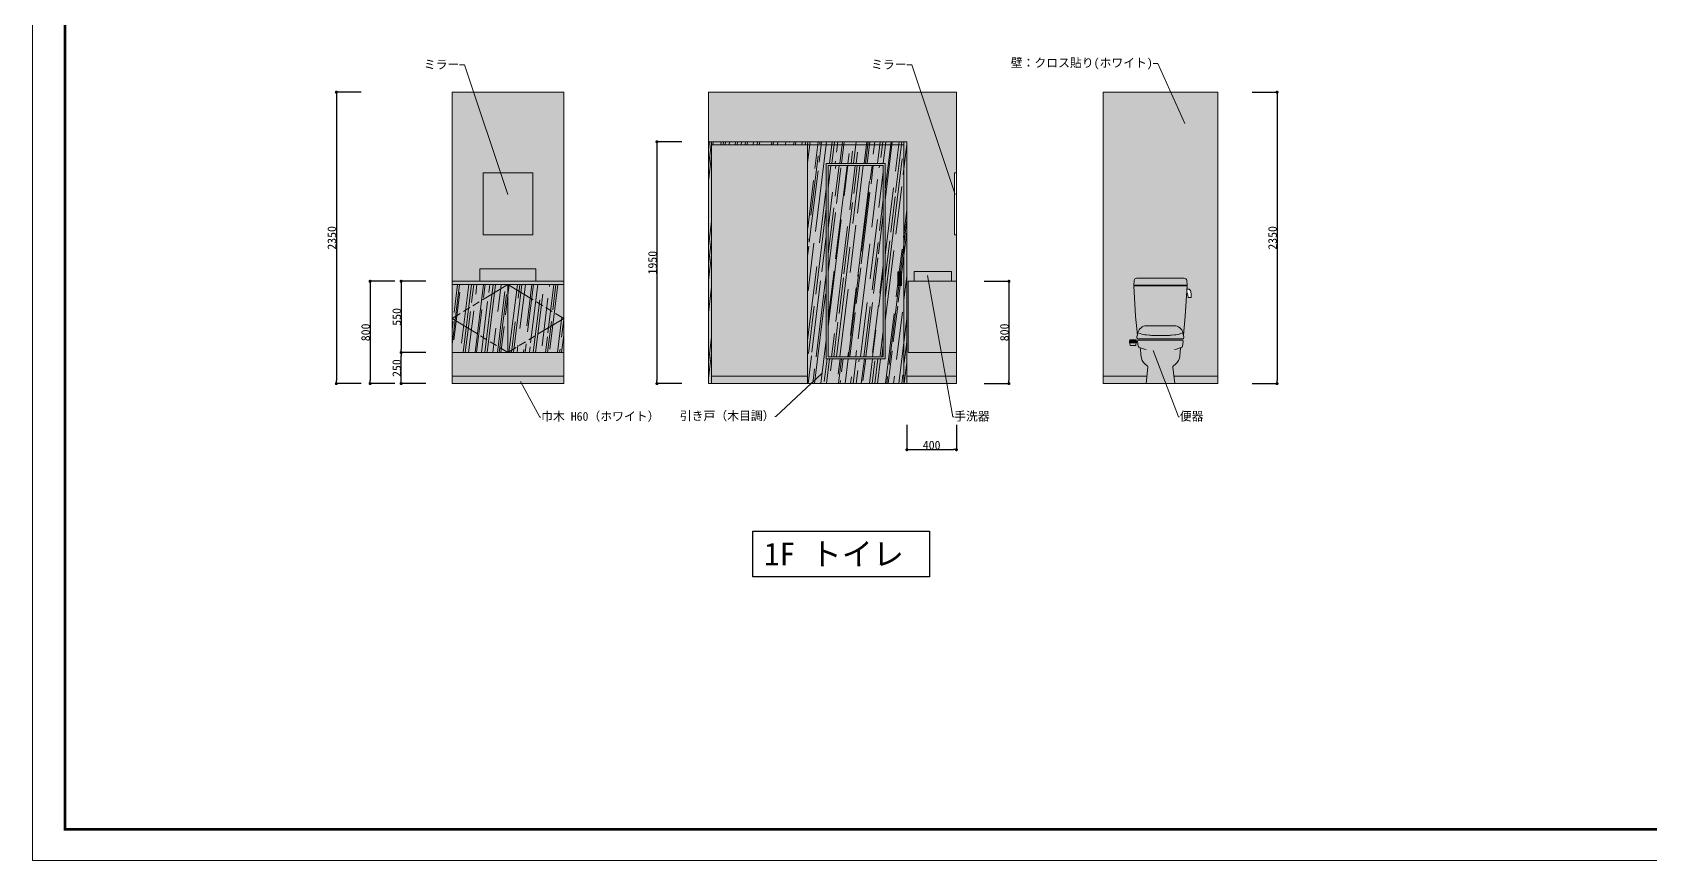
# Model space of a CAD drawing. Header units: millimetres. Extents: x -63086 to 144078, y -129912 to 13382.
# Drawn here: x 13391 to 26431, y -72671 to -65990 of the extents above; entities that cross this region are included whole.
import ezdxf
from ezdxf import colors
from ezdxf.entities.mleader import LeaderData, LeaderLine
from ezdxf.math import Vec2, Vec3

# ---------------------------------------------------------------- set-up
doc = ezdxf.new("R2010")
doc.units = ezdxf.units.MM
doc.linetypes.add('ACAD_ISO09W100', pattern=[45, 24, -3, 6, -3, 6, -3])
doc.layers.get('0').update_dxf_attribs({"lineweight": 0})
for name, color, linetype, lineweight in [('002寸法', 7, 'Continuous', 0), ('01用紙枠', 7, 'Continuous', 5), ('展開', 7, 'Continuous', 9), ('展開建具用', 250, 'Continuous', 9)]:
    doc.layers.add(name, color=color, linetype=linetype, lineweight=lineweight)
doc.layers.add('文字', color=7, linetype='Continuous')
doc.styles.get("Standard").update_dxf_attribs({"font": 'MS Mincho.ttf'})
doc.styles.add('小岩', font='MS Mincho.ttf', dxfattribs={"height": 150})
doc.dimstyles.new('寸法', dxfattribs={"dimtxt": 70, "dimasz": 25, "dimexe": 1.5, "dimexo": 200, "dimtad": 1, "dimdec": 0, "dimtxsty": 'Standard', "dimblk": 'DOT', "dimcen": 2.5, "dimadec": 0, "dimazin": 0, "dimtfac": 1, "dimtdec": 0, "dimtmove": 0, "dimatfit": 3, "dimfxl": 200, "dimfxlon": 1, "dimarcsym": 0})
pattern_1 = [(90, (1252.19, 1136.71), (-63.5, 0), [])]

# ---------------------------------------------------------------- blocks, each defined once
blk = doc.blocks.new('トイレ（CAD素材.com）0')
at = {"color": 0, "linetype": 'ByBlock', "lineweight": -2}
for points in [[(215, 793), (-215, 793), (-212, 832, -0.386953), (-192, 850), (192, 850, -0.386953), (212, 832), (215, 793)], [(214, 762), (225, 762, -0.38138), (245, 744), (248, 717, -0.028354), (248, 715), (248, 698, -0.414214), (243, 693), (229, 693, -0.383609), (224, 697), (222, 714, 0.122679), (218, 723), (212, 733)], [(-181, 410), (-189, 373, 0.48248), (-179, 361), (179, 361, 0.48248), (189, 373), (181, 410)], [(112, 466), (-112, 466, 0.355475), (-181, 411), (-181, 410), (-162, 403, 0.063986), (-113, 392), (-90, 390, 0.022029), (-73, 389), (0, 388), (73, 389, 0.022029), (90, 390), (113, 392, 0.063986), (162, 403), (181, 410), (181, 411, 0.355475), (112, 466)], [(-247, 329), (-246, 322, 0.058845), (-244, 312), (-244, 309, 0.260843), (-240, 307), (-202, 307, 0.260843), (-199, 309), (-198, 312, 0.058845), (-196, 322, -0.058845), (-198, 312)]]:
    blk.add_lwpolyline(points, format="xyb", dxfattribs=at)
for points in [[(185, 390), (200, 543), (215, 788), (-215, 788), (-200, 543), (-185, 390)], [(-211, 793), (-211, 788)], [(211, 793), (211, 788)], [(-168, 292), (-129, 278), (-115, 276)], [(168, 292), (129, 278), (115, 276)]]:
    blk.add_lwpolyline(points, dxfattribs=at)
for points in [[(-192, 329), (-250, 329), (-249, 337, -0.058845), (-247, 349), (-246, 352, -0.260843), (-242, 354), (-200, 354, -0.260843), (-196, 352), (-195, 349, -0.058845), (-193, 337)], [(-116, 0), (116, 0), (100, 133, -0.290114), (105, 143), (106, 144, 0.200198), (153, 205), (156, 218, 0.010085), (161, 278), (162, 284, -0.263942), (168, 292), (173, 294, 0.266405), (179, 302), (184, 339, 0.454863), (174, 350), (-174, 350, 0.454863), (-184, 339), (-179, 302, 0.266405), (-173, 294), (-168, 292, -0.263942), (-162, 284), (-161, 278, 0.010085), (-156, 218), (-153, 205, 0.200198), (-106, 144), (-105, 143, -0.290114), (-100, 133)]]:
    blk.add_lwpolyline(points, format="xyb", close=True, dxfattribs=at)
blk = doc.blocks.new('_Dot')
at = {"color": 0, "linetype": 'ByBlock', "lineweight": -2}
blk.add_line((-0.5, 0), (-1, 0), dxfattribs=at)
at = {"color": 0, "linetype": 'ByBlock', "const_width": 0.5}
blk.add_lwpolyline([(-0.25, 0, 1), (0.25, 0, 1)], format="xyb", close=True, dxfattribs=at)
blk = doc.blocks.new('*D277')
at = {"layer": '002寸法', "color": 0, "lineweight": -2, "ltscale": 10, "transparency": 16777216}
for p, q in [((23227, -66473), (23429, -66473)), ((23427, -66498), (23427, -68798)), ((23227, -68823), (23429, -68823))]:
    blk.add_line(p, q, dxfattribs=at)
at = {"layer": 'Defpoints', "color": 0, "ltscale": 10, "transparency": 16777216}
for p in [(22949, -66473), (22949, -68823), (23427, -68823)]:
    blk.add_point(p, dxfattribs=at)
at = {"layer": '002寸法', "color": 0, "lineweight": -2, "ltscale": 10, "transparency": 16777216, "xscale": 25, "yscale": 25, "zscale": 25}
for p, rotation in [((23427, -66473), 90), ((23427, -68823), 270)]:
    blk.add_blockref('_Dot', p, dxfattribs=dict(at, rotation=rotation))
at = {"layer": '002寸法', "color": 0, "ltscale": 10, "transparency": 16777216, "insert": (23391, -67648), "char_height": 70, "attachment_point": 5, "rotation": 90}
blk.add_mtext('2350', dxfattribs=at)
blk = doc.blocks.new('*D278')
at = {"layer": '002寸法', "color": 0, "lineweight": -2, "ltscale": 10, "transparency": 16777216}
for p, q in [((21065, -67998), (21266, -67998)), ((21265, -68023), (21265, -68798)), ((21065, -68823), (21266, -68823))]:
    blk.add_line(p, q, dxfattribs=at)
at = {"layer": 'Defpoints', "color": 0, "ltscale": 10, "transparency": 16777216}
for p in [(20842, -67998), (20842, -68823), (21265, -68823)]:
    blk.add_point(p, dxfattribs=at)
at = {"layer": '002寸法', "color": 0, "lineweight": -2, "ltscale": 10, "transparency": 16777216, "xscale": 25, "yscale": 25, "zscale": 25}
for p, rotation in [((21265, -67998), 90), ((21265, -68823), 270)]:
    blk.add_blockref('_Dot', p, dxfattribs=dict(at, rotation=rotation))
at = {"layer": '002寸法', "color": 0, "ltscale": 10, "transparency": 16777216, "insert": (21229, -68410), "char_height": 70, "attachment_point": 5, "rotation": 90}
blk.add_mtext('800', dxfattribs=at)
blk = doc.blocks.new('*D279')
at = {"layer": '002寸法', "color": 0, "lineweight": -2, "ltscale": 10, "transparency": 16777216}
for p, q in [((18627, -66873), (18425, -66873)), ((18427, -66898), (18427, -68798)), ((18627, -68823), (18425, -68823))]:
    blk.add_line(p, q, dxfattribs=at)
at = {"layer": 'Defpoints', "color": 0, "ltscale": 10, "transparency": 16777216}
for p in [(18842, -66873), (18427, -68823), (18867, -68823)]:
    blk.add_point(p, dxfattribs=at)
at = {"layer": '002寸法', "color": 0, "lineweight": -2, "ltscale": 10, "transparency": 16777216, "xscale": 25, "yscale": 25, "zscale": 25}
for p, rotation in [((18427, -66873), 90), ((18427, -68823), 270)]:
    blk.add_blockref('_Dot', p, dxfattribs=dict(at, rotation=rotation))
at = {"layer": '002寸法', "color": 0, "ltscale": 10, "transparency": 16777216, "insert": (18391, -67848), "char_height": 70, "attachment_point": 5, "rotation": 90}
blk.add_mtext('1950', dxfattribs=at)
blk = doc.blocks.new('*D280')
at = {"layer": '002寸法', "color": 0, "lineweight": -2, "ltscale": 10, "transparency": 16777216}
for p, q in [((16042, -66473), (15841, -66473)), ((15842, -66498), (15842, -68798)), ((16042, -68823), (15841, -68823))]:
    blk.add_line(p, q, dxfattribs=at)
at = {"layer": 'Defpoints', "color": 0, "ltscale": 10, "transparency": 16777216}
for p in [(16690, -66473), (15842, -68823), (16690, -68823)]:
    blk.add_point(p, dxfattribs=at)
at = {"layer": '002寸法', "color": 0, "lineweight": -2, "ltscale": 10, "transparency": 16777216, "xscale": 25, "yscale": 25, "zscale": 25}
for p, rotation in [((15842, -66473), 90), ((15842, -68823), 270)]:
    blk.add_blockref('_Dot', p, dxfattribs=dict(at, rotation=rotation))
at = {"layer": '002寸法', "color": 0, "ltscale": 10, "transparency": 16777216, "insert": (15806, -67648), "char_height": 70, "attachment_point": 5, "rotation": 90}
blk.add_mtext('2350', dxfattribs=at)
blk = doc.blocks.new('*D281')
at = {"layer": '002寸法', "color": 0, "lineweight": -2, "ltscale": 10, "transparency": 16777216}
for p, q in [((16564, -67998), (16363, -67998)), ((16364, -68023), (16364, -68548)), ((16564, -68573), (16363, -68573))]:
    blk.add_line(p, q, dxfattribs=at)
at = {"layer": 'Defpoints', "color": 0, "ltscale": 10, "transparency": 16777216}
for p in [(16775, -67998), (16364, -68573), (16775, -68573)]:
    blk.add_point(p, dxfattribs=at)
at = {"layer": '002寸法', "color": 0, "lineweight": -2, "ltscale": 10, "transparency": 16777216, "xscale": 25, "yscale": 25, "zscale": 25}
for p, rotation in [((16364, -67998), 90), ((16364, -68573), 270)]:
    blk.add_blockref('_Dot', p, dxfattribs=dict(at, rotation=rotation))
at = {"layer": '002寸法', "color": 0, "ltscale": 10, "transparency": 16777216, "insert": (16329, -68285), "char_height": 70, "attachment_point": 5, "rotation": 90}
blk.add_mtext('550', dxfattribs=at)
blk = doc.blocks.new('*D282')
at = {"layer": '002寸法', "color": 0, "lineweight": -2, "ltscale": 10, "transparency": 16777216}
for p, q in [((16564, -68573), (16363, -68573)), ((16364, -68798), (16364, -68598)), ((16564, -68823), (16363, -68823))]:
    blk.add_line(p, q, dxfattribs=at)
at = {"layer": 'Defpoints', "color": 0, "ltscale": 10, "transparency": 16777216}
for p in [(16364, -68573), (16775, -68573), (16775, -68823)]:
    blk.add_point(p, dxfattribs=at)
at = {"layer": '002寸法', "color": 0, "lineweight": -2, "ltscale": 10, "transparency": 16777216, "xscale": 25, "yscale": 25, "zscale": 25}
for p, rotation in [((16364, -68573), 90), ((16364, -68823), 270)]:
    blk.add_blockref('_Dot', p, dxfattribs=dict(at, rotation=rotation))
at = {"layer": '002寸法', "color": 0, "ltscale": 10, "transparency": 16777216, "insert": (16329, -68698), "char_height": 70, "attachment_point": 5, "rotation": 90}
blk.add_mtext('250', dxfattribs=at)
blk = doc.blocks.new('*D283')
at = {"layer": '002寸法', "color": 0, "lineweight": -2, "ltscale": 10, "transparency": 16777216}
for p, q in [((16314, -67998), (16112, -67998)), ((16114, -68023), (16114, -68798)), ((16314, -68823), (16112, -68823))]:
    blk.add_line(p, q, dxfattribs=at)
at = {"layer": 'Defpoints', "color": 0, "ltscale": 10, "transparency": 16777216}
for p in [(16775, -67998), (16114, -68823), (16775, -68823)]:
    blk.add_point(p, dxfattribs=at)
at = {"layer": '002寸法', "color": 0, "lineweight": -2, "ltscale": 10, "transparency": 16777216, "xscale": 25, "yscale": 25, "zscale": 25}
for p, rotation in [((16114, -67998), 90), ((16114, -68823), 270)]:
    blk.add_blockref('_Dot', p, dxfattribs=dict(at, rotation=rotation))
at = {"layer": '002寸法', "color": 0, "ltscale": 10, "transparency": 16777216, "insert": (16078, -68410), "char_height": 70, "attachment_point": 5, "rotation": 90}
blk.add_mtext('800', dxfattribs=at)
blk = doc.blocks.new('*D284')
at = {"layer": '002寸法', "color": 0, "lineweight": -2, "ltscale": 10, "transparency": 16777216}
for p, q in [((20442, -69156), (20442, -69358)), ((20842, -69156), (20842, -69358)), ((20467, -69356), (20817, -69356))]:
    blk.add_line(p, q, dxfattribs=at)
at = {"layer": 'Defpoints', "color": 0, "ltscale": 10, "transparency": 16777216}
for p in [(20442, -68823), (20842, -68823), (20842, -69356)]:
    blk.add_point(p, dxfattribs=at)
at = {"layer": '002寸法', "color": 0, "lineweight": -2, "ltscale": 10, "transparency": 16777216, "xscale": 25, "yscale": 25, "zscale": 25, "rotation": 180}
blk.add_blockref('_Dot', (20442, -69356), dxfattribs=at)
at = {"layer": '002寸法', "color": 0, "lineweight": -2, "ltscale": 10, "transparency": 16777216, "xscale": 25, "yscale": 25, "zscale": 25}
blk.add_blockref('_Dot', (20842, -69356), dxfattribs=at)
at = {"layer": '002寸法', "color": 0, "ltscale": 10, "transparency": 16777216, "insert": (20642, -69320), "char_height": 70, "attachment_point": 5}
blk.add_mtext('400', dxfattribs=at)

msp = doc.modelspace()

# ---------------------------------------------------------------- hatches: boundary and pattern name
at = {"ltscale": 10, "true_color": 0x9c5e31, "transparency": 33554541}
h = msp.add_hatch(dxfattribs=at)
h.set_pattern_fill('AR-RROOF', color=25, scale=3.8, angle=83)
h.set_pattern_definition([(83, (1252.19, 1136.71), (-69.92233, 222.52405), [1447.8, -193.04, 482.6, -96.52]), (83, (1219.93, 1270), (-139.17757, -80.156), [289.56, -31.8516, 579.12, -72.39]), (83, (1176.64, 1194.606), (-3.01966, 506.04398), [772.16, -135.128, 386.08, -96.52])])
h.paths.add_polyline_path([(20417.1077, -66897.9526), (19642.1077, -66897.9526), (19642.1077, -68822.9526), (20417.1077, -68822.9526)])
h.paths.add_polyline_path([(20267.1077, -68622.9526), (19792.1077, -68622.9526), (19792.1077, -67047.9526), (20267.1077, -67047.9526)], flags=16)
h.paths.add_polyline_path([(20252.1077, -68607.9526), (19807.1077, -68607.9526), (19807.1077, -67062.9526), (20252.1077, -67062.9526)], flags=0)
h.paths.add_polyline_path([(20369.74, -67922.855), (20399.74, -67922.855), (20399.74, -68032.855), (20369.74, -68032.855)], flags=16)
h.paths.add_polyline_path([(20417.1077, -66872.9526), (18867.1077, -66872.9526), (18867.1077, -66897.9526), (20417.1077, -66897.9526)])
h.paths.add_polyline_path([(20442.1077, -66872.9526), (20417.1077, -66872.9526), (20417.1077, -68822.9526), (20442.1077, -68822.9526)])
h.paths.add_polyline_path([(18867.1077, -66872.9526), (18842.1077, -66872.9526), (18842.1077, -68822.9526), (18867.1077, -68822.9526), (18867.1077, -68762.9526)])
h = msp.add_hatch(dxfattribs=at)
h.set_pattern_fill('AR-RROOF', color=25, scale=3.8, angle=83)
h.paths.add_polyline_path([(20252.1077, -67062.9526), (19807.1077, -67062.9526), (19807.1077, -68607.9526), (20252.1077, -68607.9526)])
h = msp.add_hatch(dxfattribs=at)
h.set_pattern_fill('AR-RROOF', color=25, scale=3.8, angle=83)
h.paths.add_polyline_path([(17674.9561, -68022.9526), (17224.9561, -68022.9526), (17674.9561, -68297.9526)], flags=17)
h.paths.add_polyline_path([(17674.9561, -68297.9526), (17224.9561, -68022.9526), (17224.9561, -68572.9526)])
h.paths.add_polyline_path([(17674.9561, -68297.9526), (17224.9561, -68572.9526), (17674.9561, -68572.9526)], flags=17)
h.paths.add_polyline_path([(17224.9561, -68022.9526), (16774.9561, -68297.9526), (17224.9561, -68572.9526)])
h.paths.add_polyline_path([(16774.9561, -68297.9526), (16774.9561, -68572.9526), (17224.9561, -68572.9526)], flags=17)
h.paths.add_polyline_path([(17224.9561, -68022.9526), (16774.9561, -68022.9526), (16774.9561, -68297.9526)], flags=17)
at = {"layer": '展開', "ltscale": 10, "true_color": 0xfffefa}
h = msp.add_hatch(color=7, dxfattribs=at)
h.dxf.hatch_style = 1
h.paths.add_polyline_path([(17674.9561, -66472.9526), (16774.9561, -66472.9526), (16774.9561, -67122.9526), (16774.9561, -67997.9526), (16999.9561, -67997.9526), (16999.9561, -67897.9526), (17449.9561, -67897.9526), (17449.9561, -67997.9526), (17674.9561, -67997.9526)])
h.paths.add_polyline_path([(17424.9561, -67122.9526), (17424.9561, -67622.9526), (17224.9561, -67622.9526), (17024.9561, -67622.9526), (17024.9561, -67122.9526)], flags=16)
h = msp.add_hatch(color=7, dxfattribs=at)
h.dxf.hatch_style = 1
h.paths.add_polyline_path([(20842.1077, -66472.9526), (18842.1077, -66472.9526), (18842.1077, -66872.9526), (20442.1077, -66872.9526), (20442.1077, -68762.9526), (20842.1077, -68762.9526), (20842.1077, -68572.9526), (20452.1077, -68572.9526), (20452.1077, -67997.9526), (20502.1077, -67997.9526), (20502.1077, -67917.9526), (20802.1077, -67917.9526), (20802.1077, -67997.9526), (20842.1077, -67997.9526), (20842.1077, -67622.9526), (20827.1077, -67622.9526), (20827.1077, -67122.9526), (20842.1077, -67122.9526)])
h = msp.add_hatch(color=7, dxfattribs=at)
h.dxf.hatch_style = 1
h.paths.add_polyline_path([(22948.8503, -66472.9526), (22023.8503, -66472.9526), (22023.8503, -68762.9526), (22377.4708, -68762.9526), (22386.0401, -68689.5211, 0.2931694291), (22380.9946, -68679.9737, -0.2030199485), (22333.4087, -68618.1793), (22329.8782, -68604.67, -0.0100846207), (22325.5062, -68545.2307), (22324.5577, -68538.7789, 0.3467260546), (22316.1558, -68529.6856, -0.3351490457), (22307.6495, -68521.1475), (22302.5805, -68484.316, -0.4548630521), (22312.4872, -68472.9526), (22660.2135, -68472.9526, -0.4548630521), (22670.1201, -68484.316), (22665.0512, -68521.1475, -0.266404974), (22658.9704, -68529.0233), (22654.2107, -68530.9943, 0.3001360144), (22647.4783, -68539.7103, -0.0110199518), (22642.8225, -68604.67), (22639.2919, -68618.1793, -0.200197801), (22592.6478, -68679.4353), (22591.6151, -68680.0332, 0.3079204047), (22586.7363, -68690.1704), (22595.2298, -68762.9526), (22948.8503, -68762.9526)])
h.paths.add_polyline_path([(22677.9408, -67972.9526, -0.3869530002), (22697.8526, -67991.0761), (22701.3503, -68029.6658), (22697.0497, -68029.6658), (22697.0497, -68034.6658), (22701.2507, -68034.6658), (22699.5967, -68061.3988), (22711.1969, -68061.3988, -0.381380138), (22731.0685, -68079.1359), (22734.232, -68106.9163), (22734.232, -68125.0738, -0.4142135624), (22729.232, -68130.0738), (22714.889, -68130.0738, -0.3836086399), (22709.9168, -68125.6009), (22708.1302, -68108.7466, 0.1226786749), (22704.8171, -68099.6632), (22697.8662, -68089.3686), (22686.0878, -68279.7387), (22671.5296, -68432.5254), (22675.5929, -68450.0898, -0.4824804073), (22665.8502, -68462.3437), (22306.8505, -68462.3437, -0.4824804073), (22297.1078, -68450.0898), (22301.1711, -68432.5254), (22286.6128, -68279.7387), (22271.45, -68034.6658), (22275.651, -68034.6658), (22275.651, -68029.6658), (22271.3503, -68029.6658), (22274.8352, -67991.2183, -0.3890062078), (22294.7599, -67972.9526)], flags=16)
h.paths.add_polyline_path([(22598.3502, -68356.6246, -0.355475268), (22666.8899, -68412.401), (22667.0285, -68413.0689), (22648.8424, -68419.778, -0.0639858609), (22599.1546, -68431.1831), (22576.5783, -68433.3987, -0.0220285361), (22558.9894, -68434.3456), (22486.3503, -68435.0523), (22413.7112, -68434.3456, -0.0220285361), (22396.1224, -68433.3987), (22373.5461, -68431.1831, -0.0639858609), (22323.8582, -68419.778), (22305.6721, -68413.0689), (22305.8107, -68412.401, -0.355475268), (22374.3504, -68356.6246)], flags=0)
h.paths.add_polyline_path([(22285.947, -68468.7249, -0.2608425865), (22290.2092, -68471.1108), (22291.0711, -68474.0921, -0.05884481), (22292.9843, -68485.6633), (22293.9376, -68493.4639), (22236.4644, -68493.4639), (22237.4177, -68485.6633, -0.05884481), (22239.331, -68474.0921), (22239.4554, -68473.6616, -0.4105090965), (22244.455, -68468.7249)], flags=16)
at = {"layer": '展開', "ltscale": 10, "true_color": 0xf0c089, "transparency": 33554607}
h = msp.add_hatch(color=31, dxfattribs=at)
h.dxf.hatch_style = 1
h.paths.add_polyline_path([(18867.1077, -66872.9526), (18842.1077, -66872.9526), (18842.1077, -68822.9526), (18867.1077, -68822.9526)])
h = msp.add_hatch(color=31, dxfattribs=at)
h.dxf.hatch_style = 1
h.paths.add_polyline_path([(20417.1077, -66872.9526), (18867.1077, -66872.9526), (18867.1077, -66897.9526), (20417.1077, -66897.9526)])
at = {"layer": '展開', "ltscale": 10, "true_color": 0xfffefa}
h = msp.add_hatch(color=7, dxfattribs=at)
h.dxf.hatch_style = 1
h.paths.add_polyline_path([(19642.1077, -66897.9526), (18867.1077, -66897.9526), (18867.1077, -68762.9526), (19642.1077, -68762.9526)], flags=17)
at = {"layer": '展開', "ltscale": 10, "true_color": 0xf0c089, "transparency": 33554607}
h = msp.add_hatch(color=31, dxfattribs=at)
h.dxf.hatch_style = 1
h.paths.add_polyline_path([(20252.1077, -67062.9526), (19807.1077, -67062.9526), (19807.1077, -68607.9526), (20252.1077, -68607.9526)], flags=0)
h.paths.add_polyline_path([(20417.1077, -66897.9526), (19642.1077, -66897.9526), (19642.1077, -68822.9526), (20417.1077, -68822.9526)])
h.paths.add_polyline_path([(20267.1077, -68622.9526), (19792.1077, -68622.9526), (19792.1077, -67047.9526), (20267.1077, -67047.9526)], flags=16)
h.paths.add_polyline_path([(20252.1077, -68607.9526), (19807.1077, -68607.9526), (19807.1077, -67062.9526), (20252.1077, -67062.9526)], flags=0)
h.paths.add_polyline_path([(20369.74, -67922.855), (20399.74, -67922.855), (20399.74, -68032.855), (20369.74, -68032.855)], flags=16)
h = msp.add_hatch(color=31, dxfattribs=at)
h.dxf.hatch_style = 1
h.paths.add_polyline_path([(20442.1077, -66872.9526), (20417.1077, -66872.9526), (20417.1077, -68822.9526), (20442.1077, -68822.9526)])
at = {"layer": '展開', "ltscale": 10, "true_color": 0xe89e4a, "transparency": 33554607}
h = msp.add_hatch(color=33, dxfattribs=at)
h.dxf.hatch_style = 1
h.paths.add_polyline_path([(20267.1077, -67047.9526), (19792.1077, -67047.9526), (19792.1077, -68622.9526), (20267.1077, -68622.9526)])
h.paths.add_polyline_path([(20252.1077, -68607.9526), (19807.1077, -68607.9526), (19807.1077, -67062.9526), (20252.1077, -67062.9526)], flags=16)
at = {"layer": '展開', "ltscale": 10, "true_color": 0xf0c089, "transparency": 33554607}
h = msp.add_hatch(color=31, dxfattribs=at)
h.dxf.hatch_style = 1
h.paths.add_polyline_path([(20252.1077, -67062.9526), (19807.1077, -67062.9526), (19807.1077, -68607.9526), (20252.1077, -68607.9526)], flags=17)
at = {"layer": '展開', "ltscale": 10, "true_color": 0xffffff}
h = msp.add_hatch(color=7, dxfattribs=at)
h.dxf.hatch_style = 1
h.paths.add_polyline_path([(17449.9561, -67897.9526), (16999.9561, -67897.9526), (16999.9561, -67997.9526), (17449.9561, -67997.9526)])
at = {"layer": '展開', "ltscale": 10, "true_color": 0xe69941, "transparency": 33554607}
h = msp.add_hatch(color=33, dxfattribs=at)
h.dxf.hatch_style = 1
edge = h.paths.add_edge_path()
edge.add_ellipse((20369.74, -67977.855), major_axis=(0, 55), ratio=0.0772105853, start_angle=180, end_angle=360)
edge.add_line((20369.74, -67922.855), (20399.74, -67922.855))
edge.add_ellipse((20399.74, -67977.855), major_axis=(0, 55), ratio=0.0772105853, start_angle=0, end_angle=180)
edge.add_line((20399.74, -68032.855), (20369.74, -68032.855))
at = {"layer": '展開', "ltscale": 10, "true_color": 0x905613, "transparency": 33554607}
h = msp.add_hatch(color=34, dxfattribs=at)
h.dxf.hatch_style = 1
edge = h.paths.add_edge_path()
edge.add_ellipse((20399.74, -67977.855), major_axis=(0, 55), ratio=0.0772105853, start_angle=0, end_angle=180, ccw=False)
edge.add_line((20399.74, -67922.855), (20399.74, -68032.855))
edge = h.paths.add_edge_path()
edge.add_ellipse((20369.74, -67977.855), major_axis=(0, 55), ratio=0.0772105853, start_angle=180, end_angle=360, ccw=False)
edge.add_line((20369.74, -68032.855), (20369.74, -67922.855))
at = {"layer": '展開', "ltscale": 10, "true_color": 0xffffff}
h = msp.add_hatch(color=7, dxfattribs=at)
h.dxf.hatch_style = 1
h.paths.add_polyline_path([(20802.1077, -67917.9526), (20502.1077, -67917.9526), (20502.1077, -67997.9526), (20802.1077, -67997.9526)])
h = msp.add_hatch(color=7, dxfattribs=at)
h.dxf.hatch_style = 1
h.paths.add_polyline_path([(17674.9561, -67997.9526), (17449.9561, -67997.9526), (16999.9561, -67997.9526), (16774.9561, -67997.9526), (16774.9561, -68022.9526), (17674.9561, -68022.9526)])
at = {"layer": '展開', "ltscale": 10, "true_color": 0xf0c089, "transparency": 33554607}
h = msp.add_hatch(color=31, dxfattribs=at)
h.dxf.hatch_style = 1
h.paths.add_polyline_path([(17224.9561, -68022.9526), (16774.9561, -68022.9526), (16774.9561, -68297.9526)], flags=17)
h = msp.add_hatch(color=31, dxfattribs=at)
h.dxf.hatch_style = 1
h.paths.add_polyline_path([(17224.9561, -68022.9526), (16774.9561, -68297.9526), (17224.9561, -68572.9526)])
h = msp.add_hatch(color=31, dxfattribs=at)
h.dxf.hatch_style = 1
h.paths.add_polyline_path([(17674.9561, -68022.9526), (17224.9561, -68022.9526), (17674.9561, -68297.9526)], flags=17)
h = msp.add_hatch(color=31, dxfattribs=at)
h.dxf.hatch_style = 1
h.paths.add_polyline_path([(17674.9561, -68297.9526), (17224.9561, -68022.9526), (17224.9561, -68572.9526)])
at = {"layer": '展開', "ltscale": 10, "true_color": 0xfffdf5}
h = msp.add_hatch(color=7, dxfattribs=at)
h.dxf.hatch_style = 1
h.paths.add_polyline_path([(20842.1077, -67997.9526), (20452.1077, -67997.9526), (20452.1077, -68572.9526), (20842.1077, -68572.9526)])
at = {"layer": '展開', "ltscale": 10, "true_color": 0xffffff}
h = msp.add_hatch(color=7, dxfattribs=at)
h.dxf.hatch_style = 1
h.paths.add_polyline_path([(22697.8526, -67991.0761, 0.3869530002), (22677.9408, -67972.9526), (22294.7599, -67972.9526, 0.3890062078), (22274.8352, -67991.2183), (22271.3503, -68029.6658), (22701.3503, -68029.6658)])
h.paths.add_polyline_path([(22701.2507, -68034.6658), (22271.45, -68034.6658), (22286.6128, -68279.7387), (22301.1711, -68432.5254), (22305.6721, -68413.0689), (22305.8107, -68412.401, -0.355475268), (22374.3504, -68356.6246), (22598.3502, -68356.6246, -0.355475268), (22666.8899, -68412.401), (22667.0285, -68413.0689), (22671.5296, -68432.5254), (22686.0878, -68279.7387)])
h.paths.add_polyline_path([(22598.3502, -68356.6246), (22374.3504, -68356.6246, 0.355475268), (22305.8107, -68412.401), (22305.6721, -68413.0689), (22323.8582, -68419.778, 0.0639858609), (22373.5461, -68431.1831), (22396.1224, -68433.3987, 0.0220285361), (22413.7112, -68434.3456), (22486.3503, -68435.0523), (22558.9894, -68434.3456, 0.0220285361), (22576.5783, -68433.3987), (22599.1546, -68431.1831, 0.0639858609), (22648.8424, -68419.778), (22667.0285, -68413.0689), (22666.8899, -68412.401, 0.355475268)])
h.paths.add_polyline_path([(22675.5929, -68450.0898), (22667.0285, -68413.0689), (22648.8424, -68419.778, -0.0639858609), (22599.1546, -68431.1831), (22576.5783, -68433.3987, -0.0220285361), (22558.9894, -68434.3456), (22486.3503, -68435.0523), (22413.7112, -68434.3456, -0.0220285361), (22396.1224, -68433.3987), (22373.5461, -68431.1831, -0.0639858609), (22323.8582, -68419.778), (22305.6721, -68413.0689), (22297.1078, -68450.0898, 0.4824804073), (22306.8505, -68462.3437), (22665.8502, -68462.3437, 0.4824804073)])
h.paths.add_polyline_path([(22670.1201, -68484.316, 0.4548630521), (22660.2135, -68472.9526), (22312.4872, -68472.9526, 0.4548630521), (22302.5805, -68484.316), (22307.6495, -68521.1475, 0.266404974), (22313.7302, -68529.0233), (22318.4899, -68530.9943, -0.2639416872), (22324.5577, -68538.7789), (22325.5062, -68545.2307, 0.0100846207), (22329.8782, -68604.67), (22333.4087, -68618.1793, 0.200197801), (22380.0529, -68679.4353), (22381.0855, -68680.0332, -0.2901142253), (22386.0401, -68689.5211), (22370.469, -68822.9526), (22602.2316, -68822.9526), (22586.6606, -68689.5211, -0.2901142253), (22591.6151, -68680.0332), (22592.6478, -68679.4353, 0.200197801), (22639.2919, -68618.1793), (22642.8225, -68604.67, 0.0100846207), (22647.1944, -68545.2307), (22648.143, -68538.7789, -0.2639416872), (22654.2107, -68530.9943), (22658.9704, -68529.0233, 0.266404974), (22665.0512, -68521.1475)])
at = {"layer": '展開', "ltscale": 10, "true_color": 0xf0c089, "transparency": 33554607}
h = msp.add_hatch(color=31, dxfattribs=at)
h.dxf.hatch_style = 1
h.paths.add_polyline_path([(16774.9561, -68297.9526), (16774.9561, -68572.9526), (17224.9561, -68572.9526)], flags=17)
h = msp.add_hatch(color=31, dxfattribs=at)
h.dxf.hatch_style = 1
h.paths.add_polyline_path([(17674.9561, -68297.9526), (17224.9561, -68572.9526), (17674.9561, -68572.9526)], flags=17)
at = {"layer": '展開', "ltscale": 10, "true_color": 0xfffdf5}
h = msp.add_hatch(color=7, dxfattribs=at)
h.dxf.hatch_style = 1
h.paths.add_polyline_path([(17674.9561, -68572.9526), (17224.9561, -68572.9526), (16774.9561, -68572.9526), (16774.9561, -68762.9526), (17674.9561, -68762.9526)])
at = {"layer": '展開', "ltscale": 10, "true_color": 0xffffff}
h = msp.add_hatch(color=7, dxfattribs=at)
h.dxf.hatch_style = 1
h.paths.add_polyline_path([(22291.0711, -68474.0921), (22290.2092, -68471.1108, 0.2608425865), (22285.947, -68468.7249), (22244.455, -68468.7249, 0.2608425865), (22240.1928, -68471.1108), (22239.331, -68474.0921, 0.05884481), (22237.4177, -68485.6633), (22236.4644, -68493.4639), (22293.9376, -68493.4639), (22292.9843, -68485.6633, 0.05884481)])
h = msp.add_hatch(color=7, dxfattribs=at)
h.dxf.hatch_style = 1
h.paths.add_polyline_path([(17674.9561, -68762.9526), (16774.9561, -68762.9526), (16774.9561, -68822.9526), (17674.9561, -68822.9526)])
h = msp.add_hatch(color=7, dxfattribs=at)
h.dxf.hatch_style = 1
h.paths.add_polyline_path([(19642.1077, -68762.9526), (18867.1077, -68762.9526), (18867.1077, -68822.9526), (19642.1077, -68822.9526)])
h.paths.add_polyline_path([(20842.1077, -68762.9526), (20442.1077, -68762.9526), (20442.1077, -68822.9526), (20842.1077, -68822.9526)])
h = msp.add_hatch(color=7, dxfattribs=at)
h.dxf.hatch_style = 1
h.paths.add_polyline_path([(22377.4708, -68762.9526), (22023.8503, -68762.9526), (22023.8503, -68822.9526), (22370.469, -68822.9526)])
h = msp.add_hatch(color=7, dxfattribs=at)
h.dxf.hatch_style = 1
h.paths.add_polyline_path([(22948.8503, -68762.9526), (22595.2298, -68762.9526), (22602.2316, -68822.9526), (22948.8503, -68822.9526)])
at = {"layer": '展開建具用', "ltscale": 10, "transparency": 33554687}
h = msp.add_hatch(color=256, dxfattribs=at)
h.dxf.hatch_style = 1
h.set_gradient(color1=(199, 200, 202), name='CYLINDER')
h.paths.add_polyline_path([(17424.9561, -67122.9526), (17024.9561, -67122.9526), (17024.9561, -67622.9526), (17224.9561, -67622.9526), (17424.9561, -67622.9526)])
at = {"layer": '展開建具用', "ltscale": 10, "true_color": 0x636466, "transparency": 33554687}
h = msp.add_hatch(dxfattribs=at)
h.set_pattern_fill('ANSI31', color=251, scale=20, angle=45)
h.set_pattern_definition(pattern_1)
h.paths.add_polyline_path([(20842.1077, -67122.9526), (20827.1077, -67122.9526), (20827.1077, -67622.9526), (20842.1077, -67622.9526)])
h = msp.add_hatch(dxfattribs=at)
h.set_pattern_fill('ANSI31', color=251, scale=20, angle=45)
h.set_pattern_definition(pattern_1)
h.paths.add_polyline_path([(22697.0497, -68029.6658), (22275.651, -68029.6658), (22275.651, -68034.6658), (22697.0497, -68034.6658)])

# ---------------------------------------------------------------- linework, layer by layer
at = {"layer": '01用紙枠'}
msp.add_lwpolyline([(13390.554, -59309.658), (13390.554, -72670.7509), (32285.0288, -72670.7509), (32285.0288, -59309.658)], close=True, dxfattribs=at)
msp.add_lwpolyline([(13390.554, -59309.658), (13390.554, -72670.7509), (32285.0288, -72670.7509), (32285.0288, -59309.658)], close=True, dxfattribs=at)
at = {"layer": '01用紙枠', "const_width": 22.4934}
msp.add_lwpolyline([(13653.0698, -72417.6248), (32022.513, -72417.6248), (32022.513, -59562.7841), (13653.0698, -59562.7841)], close=True, dxfattribs=at)
msp.add_lwpolyline([(13653.0698, -72417.6248), (32022.513, -72417.6248), (32022.513, -59562.7841), (13653.0698, -59562.7841)], close=True, dxfattribs=at)
msp.add_lwpolyline([(13653.0698, -72417.6248), (32022.513, -72417.6248), (32022.513, -59562.7841), (13653.0698, -59562.7841)], close=True, dxfattribs=at)
at = {"layer": '01用紙枠', "lineweight": 5, "const_width": 22.4934}
msp.add_lwpolyline([(13653.0698, -72417.6248), (32022.513, -72417.6248), (32022.513, -59562.7841), (13653.0698, -59562.7841)], close=True, dxfattribs=at)
msp.add_lwpolyline([(13653.0698, -72417.6248), (32022.513, -72417.6248), (32022.513, -59562.7841), (13653.0698, -59562.7841)], close=True, dxfattribs=at)
at = {"layer": '展開建具用', "ltscale": 10}
for p, q in [((16774.9561, -66472.9526), (16774.9561, -68822.9526)), ((16774.9561, -66472.9526), (17674.9561, -66472.9526)), ((16774.9561, -66472.9526), (16774.9561, -67122.9526)), ((17674.9561, -68822.9526), (17674.9561, -66472.9526)), ((18842.1077, -68822.9526), (18842.1077, -66472.9526)), ((18842.1077, -66472.9526), (20842.1077, -66472.9526)), ((20842.1077, -68822.9526), (20842.1077, -66472.9526)), ((20842.1077, -66472.9526), (20842.1077, -66472.9526)), ((22023.8503, -68822.9526), (22023.8503, -66472.9526)), ((22023.8503, -66472.9526), (22948.8503, -66472.9526)), ((22948.8503, -68822.9526), (22948.8503, -66472.9526)), ((18842.1077, -68822.9526), (18842.1077, -66872.9526)), ((18842.1077, -66872.9526), (20442.1077, -66872.9526)), ((18867.1077, -68822.9526), (18867.1077, -66872.9526)), ((18867.1077, -66897.9526), (20417.1077, -66897.9526)), ((19642.1077, -66897.9526), (19642.1077, -68822.9526)), ((20417.1077, -66872.9526), (20417.1077, -68822.9526)), ((20442.1077, -66872.9526), (20442.1077, -68822.9526)), ((17024.9561, -67122.9526), (17424.9561, -67122.9526)), ((17424.9561, -67122.9526), (17024.9561, -67122.9526)), ((17024.9561, -67122.9526), (17024.9561, -67622.9526)), ((17424.9561, -67622.9526), (17424.9561, -67122.9526)), ((19792.1077, -67047.9526), (19792.1077, -68622.9526)), ((19792.1077, -67047.9526), (20267.1077, -67047.9526)), ((19807.1077, -67062.9526), (20252.1077, -67062.9526)), ((19807.1077, -67062.9526), (19807.1077, -68607.9526)), ((20252.1077, -67062.9526), (20252.1077, -68607.9526)), ((20267.1077, -67047.9526), (20267.1077, -68622.9526)), ((20827.1077, -67622.9526), (20827.1077, -67122.9526)), ((20827.1077, -67122.9526), (20842.1077, -67122.9526)), ((17024.9561, -67622.9526), (17224.9561, -67622.9526)), ((17224.9561, -67622.9526), (17424.9561, -67622.9526)), ((20842.1077, -67622.9526), (20827.1077, -67622.9526)), ((20827.1077, -67622.9526), (20842.1077, -67622.9526)), ((17449.9561, -67897.9526), (16999.9561, -67897.9526)), ((16999.9561, -67897.9526), (16999.9561, -67997.9526)), ((17449.9561, -67997.9526), (17449.9561, -67897.9526)), ((20399.74, -67922.855), (20369.74, -67922.855)), ((20369.74, -67922.855), (20369.74, -68032.855)), ((20399.74, -68032.855), (20399.74, -67922.855)), ((20502.1077, -67997.9526), (20502.1077, -67917.9526)), ((20502.1077, -67917.9526), (20802.1077, -67917.9526)), ((20802.1077, -67917.9526), (20802.1077, -67997.9526)), ((16999.9561, -67997.9526), (16774.9561, -67997.9526)), ((16999.9561, -67997.9526), (16774.9561, -67997.9526)), ((16774.9561, -67997.9526), (17674.9561, -67997.9526)), ((17674.9561, -68022.9526), (16774.9561, -68022.9526)), ((16774.9561, -68022.9526), (16774.9561, -68572.9526)), ((16999.9561, -67997.9526), (17449.9561, -67997.9526)), ((17224.9561, -68022.9526), (17449.9561, -68022.9526)), ((17224.9561, -68022.9526), (17224.9561, -68572.9526)), ((17674.9561, -67997.9526), (17449.9561, -67997.9526)), ((17674.9561, -68572.9526), (17674.9561, -68022.9526)), ((17674.9561, -68022.9526), (17674.9561, -68572.9526)), ((20369.74, -68032.855), (20399.74, -68032.855)), ((20369.74, -68032.855), (20399.74, -68032.855)), ((20452.1077, -68572.9526), (20452.1077, -67997.9526)), ((20452.1077, -67997.9526), (20842.1077, -67997.9526)), ((20452.1077, -67997.9526), (20502.1077, -67997.9526)), ((16774.9561, -68822.9526), (16774.9561, -68572.9526)), ((16774.9561, -68572.9526), (17674.9561, -68572.9526)), ((20842.1077, -68572.9526), (20452.1077, -68572.9526)), ((20842.1077, -68572.9526), (20452.1077, -68572.9526)), ((20452.1077, -68572.9526), (20842.1077, -68572.9526)), ((19792.1077, -68622.9526), (20267.1077, -68622.9526)), ((19807.1077, -68607.9526), (20252.1077, -68607.9526)), ((16774.9561, -68822.9526), (16774.9561, -68762.9526)), ((16774.9561, -68762.9526), (17674.9561, -68762.9526)), ((16774.9561, -68822.9526), (17674.9561, -68822.9526)), ((16774.9561, -68822.9526), (17674.9561, -68822.9526)), ((18842.1077, -68822.9526), (20842.1077, -68822.9526)), ((18867.1077, -68822.9526), (18867.1077, -68762.9526)), ((18867.1077, -68762.9526), (19642.1077, -68762.9526)), ((20842.1077, -68762.9526), (20442.1077, -68762.9526)), ((20442.1077, -68822.9526), (20842.1077, -68822.9526)), ((20842.1077, -68822.9526), (20842.1077, -68762.9526)), ((22023.8503, -68822.9526), (22023.8503, -68762.9526)), ((22023.8503, -68762.9526), (22377.4708, -68762.9526)), ((22023.8503, -68822.9526), (22948.8503, -68822.9526)), ((22023.8503, -68822.9526), (22948.8503, -68822.9526)), ((22595.2298, -68762.9526), (22948.8503, -68762.9526))]:
    msp.add_line(p, q, dxfattribs=at)
at = {"layer": '展開建具用', "linetype": 'ACAD_ISO09W100', "ltscale": 10}
for p, q in [((17224.9561, -68022.9526), (16774.9561, -68297.9526)), ((17224.9561, -68022.9526), (17674.9561, -68297.9526)), ((16774.9561, -68297.9526), (17224.9561, -68572.9526)), ((17674.9561, -68297.9526), (17224.9561, -68572.9526))]:
    msp.add_line(p, q, dxfattribs=at)
at = {"layer": '展開建具用', "ltscale": 10, "extrusion": (0, 0, -1)}
for centre, start_param, end_param in [((20369.74, -67977.855), 0, 3.1415926536), ((20399.74, -67977.855), 3.1415926536, 6.2831853072)]:
    msp.add_ellipse(centre, major_axis=(0, 55), ratio=0.0772105853, start_param=start_param, end_param=end_param, dxfattribs=at)

# ---------------------------------------------------------------- block references
at = {"layer": '展開建具用', "ltscale": 10}
msp.add_blockref('トイレ（CAD素材.com）0', (22486.3503, -68822.9526), dxfattribs=at)

# ---------------------------------------------------------------- texts
at = {"layer": '文字', "ltscale": 10, "insert": (19290.716, -70105.8031), "char_height": 183.84467, "attachment_point": 1, "style": '小岩', "bg_fill": 16, "box_fill_scale": 1.5, "bg_fill_color": 256, "bg_fill_transparency": 0}
msp.add_mtext_dynamic_manual_height_columns('1F トイレ', width=1242.561158, gutter_width=30.9778, heights=[238.4728], dxfattribs=at)

# ---------------------------------------------------------------- dimensions: what is measured, and where the dimension line sits
at = {"layer": '002寸法', "ltscale": 10}
for base, p1, p2, picture, middle in [((15842.0446, -68822.9526), (16690.3851, -66472.9526), (16690.3851, -68822.9526), '*D280', (15806.4196, -67647.9526)), ((23427.0446, -68822.9526), (22948.8503, -66472.9526), (22948.8503, -68822.9526), '*D277', (23391.4196, -67647.9526)), ((18426.8246, -68822.9526), (18842.1077, -66872.9526), (18867.1077, -68822.9526), '*D279', (18391.1996, -67847.9526)), ((16364.2099, -68572.9526), (16774.9561, -68822.9526), (16774.9561, -68572.9526), '*D282', (16328.5849, -68697.9526))]:
    dim = msp.add_linear_dim(base=base, p1=p1, p2=p2, angle=90, dimstyle='寸法', dxfattribs=at)
    dim.commit()
    dim.dimension.update_dxf_attribs({"geometry": picture, "text_midpoint": middle})
for base, p1, p2, text, picture, middle in [((16113.5504, -68822.9526), (16774.9561, -67997.9526), (16774.9561, -68822.9526), '800', '*D283', (16077.9254, -68410.4526)), ((16364.2099, -68572.9526), (16774.9561, -67997.9526), (16774.9561, -68572.9526), '550', '*D281', (16328.5849, -68285.4526)), ((21264.8656, -68822.9526), (20842.1077, -67997.9526), (20842.1077, -68822.9526), '800', '*D278', (21229.2406, -68410.4526))]:
    dim = msp.add_linear_dim(base=base, p1=p1, p2=p2, angle=90, text=text, dimstyle='寸法', dxfattribs=at)
    dim.commit()
    dim.dimension.update_dxf_attribs({"geometry": picture, "text_midpoint": middle})
dim = msp.add_linear_dim(base=(20842.1077, -69356.0631), p1=(20442.1077, -68822.9526), p2=(20842.1077, -68822.9526), dimstyle='寸法', dxfattribs=at)
dim.commit()
dim.dimension.update_dxf_attribs({"geometry": '*D284', "text_midpoint": (20642.1077, -69320.4381)})

# ---------------------------------------------------------------- leaders
at = {"layer": '文字', "ltscale": 10}
ml = msp.add_multileader_mtext('Standard', dxfattribs=at)
ml.set_content('ミラー', color=256)
ml.set_leader_properties(lineweight=0)
ml.build(insert=Vec2(0, 0))
ctx = ml.context
ctx.base_point, ctx.char_height, ctx.plane_origin = Vec3(16554.4905, -66252.5654), 70, Vec3(15579.3198, -66904.5208)
ctx.text_align_type = 2
notes = []
notes.append((ctx, [(1, (1, 1, 0), (16875.4935, -66252.5654), (-1, 0), 39.803, [(0, [(17226.3416, -67302.5322)], 0, [])])]))
ctx.mtext.insert, ctx.mtext.width, ctx.mtext.alignment, ctx.mtext.flow_direction = Vec3(16833.6905, -66214.7654), 356.756719, 3, 5
ml = msp.add_multileader_mtext('Standard', dxfattribs=at)
ml.set_content('ミラー', color=256)
ml.set_leader_properties(lineweight=0)
ml.build(insert=Vec2(0, 0))
ctx = ml.context
ctx.base_point, ctx.char_height, ctx.plane_origin = Vec3(20160.8335, -66252.5654), 70, Vec3(19185.6628, -66904.5208)
ctx.text_align_type = 2
notes.append((ctx, [(1, (1, 1, 0), (20481.8365, -66252.5654), (-1, 0), 39.803, [(0, [(20832.6846, -67302.5322)], 0, [])])]))
ctx.mtext.insert, ctx.mtext.width, ctx.mtext.alignment, ctx.mtext.flow_direction = Vec3(20440.0335, -66214.7654), 356.756719, 3, 5
ml = msp.add_multileader_mtext('Standard', dxfattribs=at)
ml.set_content('壁：クロス貼り(ホワイト)', color=256)
ml.set_leader_properties(lineweight=0)
ml.build(insert=Vec2(0, 0))
ctx = ml.context
ctx.base_point, ctx.char_height, ctx.plane_origin = Vec3(21219.0968, -66242.4638), 70, Vec3(21170.7261, -66894.4192)
ctx.text_align_type = 2
notes.append((ctx, [(1, (1, 1, 0), (22466.8998, -66242.4638), (-1, 0), 39.803, [(0, [(22685.6291, -66728.7095)], 0, [])])]))
ctx.mtext.insert, ctx.mtext.width, ctx.mtext.alignment, ctx.mtext.flow_direction = Vec3(22425.0968, -66201.2638), 1181.545645, 3, 5
ml = msp.add_multileader_mtext('Standard', dxfattribs=at)
ml.set_content('手洗器', color=256)
ml.set_leader_properties(lineweight=0)
ml.build(insert=Vec2(0, 0))
ctx = ml.context
ctx.base_point, ctx.char_height, ctx.plane_origin = Vec3(20821.6052, -69091.9958), 70, Vec3(21451.3065, -69768.872)
notes.append((ctx, [(1, (1, 1, 0), (20813.6052, -69091.9958), (1, 0), 8, [(0, [(20608.0058, -67947.9498)], 0, [])])]))
ctx.mtext.insert, ctx.mtext.width, ctx.mtext.flow_direction = Vec3(20823.6052, -69051.3958), 321.197796, 5
ml = msp.add_multileader_mtext('Standard', dxfattribs=at)
ml.set_content('便器', color=256)
ml.set_leader_properties(lineweight=0)
ml.build(insert=Vec2(0, 0))
ctx = ml.context
ctx.base_point, ctx.char_height, ctx.plane_origin = Vec3(22640.7929, -69091.9958), 70, Vec3(23270.4942, -69768.872)
notes.append((ctx, [(1, (1, 1, 0), (22632.7929, -69091.9958), (1, 0), 8, [(0, [(22427.1934, -68552.4411)], 0, [])])]))
ctx.mtext.insert, ctx.mtext.width, ctx.mtext.flow_direction = Vec3(22642.7929, -69051.3958), 321.197796, 5
ml = msp.add_multileader_mtext('Standard', dxfattribs=at)
ml.set_content('巾木 H60（ホワイト）', color=256)
ml.set_leader_properties(lineweight=0)
ml.build(insert=Vec2(0, 0))
ctx = ml.context
ctx.base_point, ctx.char_height, ctx.plane_origin = Vec3(17491.162, -69093.2873), 70, Vec3(18113.2633, -69770.1635)
notes.append((ctx, [(1, (1, 1, 0), (17483.162, -69093.2873), (1, 0), 8, [(0, [(17323.9074, -68803.8056)], 0, [])])]))
ctx.mtext.insert, ctx.mtext.width, ctx.mtext.flow_direction = Vec3(17493.162, -69052.4873), 983.151021, 5
ml = msp.add_multileader_mtext('Standard', dxfattribs=at)
ml.set_content('引き戸（木目調）', color=256)
ml.set_leader_properties(lineweight=0)
ml.build(insert=Vec2(0, 0))
ctx = ml.context
ctx.base_point, ctx.char_height, ctx.plane_origin = Vec3(18638.1978, -69088.9709), 70, Vec3(19703.8992, -69765.8471)
ctx.text_align_type = 2
notes.append((ctx, [(0, (1, 1, 0), (19384.9978, -69088.9709), (-1, 0), 8, [(0, [(19759.7994, -68740.051)], 0, [])])]))
ctx.mtext.insert, ctx.mtext.width, ctx.mtext.alignment, ctx.mtext.flow_direction = Vec3(19374.9978, -69048.3709), 822.560383, 3, 5
for ctx, leaders in notes:
    for number, flags, end, landing, length, lines in leaders:
        leader = LeaderData()
        leader.index, (leader.has_last_leader_line, leader.has_dogleg_vector, leader.attachment_direction) = number, flags
        leader.last_leader_point, leader.dogleg_vector, leader.dogleg_length = Vec3(end), Vec3(landing), length
        for number, points, colour, breaks in lines:
            line = LeaderLine()
            line.index, line.vertices, line.color, line.breaks = number, Vec3.list(points), colors.encode_raw_color(colour), breaks
            leader.lines.append(line)
        ctx.leaders.append(leader)

doc.saveas('drawing.dxf')
